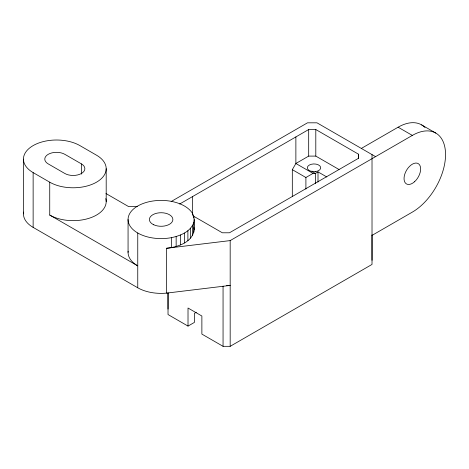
<?xml version="1.0" encoding="UTF-8"?>
<svg xmlns="http://www.w3.org/2000/svg" width="469" height="469" viewBox="0 0 469 469"><rect width="100%" height="100%" fill="white"/><g stroke="black" fill="none" stroke-linecap="round" stroke-linejoin="round"><path stroke-width="0.7" d="M226.615 285.422L230.173 285.422L166.313 293.143A33.07 19.094 0 0 1 137.757 287.784L137.757 265.876L49.737 215.06L49.737 182.189L33.135 172.604A33.07 19.094 0 0 1 33.135 145.601A33.07 19.094 0 0 1 79.906 145.601L96.508 155.192A33.07 19.094 0 0 1 96.508 182.189A33.07 19.094 0 0 1 49.737 182.189M106.193 201.559L106.193 168.688M128.066 252.375L128.066 219.504A33.07 19.094 0 0 1 171.355 201.348C178.425 202.778 185.583 205.457 190.602 210.839C195.467 215.828 194.102 223.18 194.207 229.458C192.8 242.432 177.534 247.116 166.46 248.294L166.46 293.119M137.757 233.005L137.757 265.876A33.07 19.094 0 0 1 128.131 251.173M168.025 309.071L168.025 293.119M196.318 312.26L194.424 313.356L194.424 322.396L188.016 326.09L188.016 308.016L201.875 316.018L201.875 334.092L223.056 346.321L230.173 346.321L372.017 264.428L372.017 154.594M223.056 346.321L223.056 286.149M292.316 196.499L292.316 169.661L295.875 163.493L308.684 156.101L308.684 129.532L315.801 129.532L358.498 154.184L358.498 158.293L229.458 232.788L222.341 232.788L192.835 215.752M318.005 182.066L318.005 171.889L326.823 176.983M358.498 158.493L358.498 154.184M193.803 232.448L193.803 222.494L194.207 219.504M128.066 219.504A33.07 19.094 0 0 0 171.355 237.666C180.243 235.831 190.59 231.809 193.803 222.494M171.15 201.541L307.5 122.819L316.985 122.819L375.575 156.646M179.645 204.033L308.684 129.532M292.316 169.661L305.905 177.505L313.022 173.395L315.397 173.395L318.005 171.889M361.341 148.433L398.111 127.205A46.964 27.114 -60 0 1 424.978 127.498M166.46 248.294L230.173 240.597L412.339 135.418A46.964 27.114 -60 0 1 445.55 154.594A46.964 27.114 -60 0 1 412.339 212.111L372.017 235.391M308.684 156.101L315.801 156.101L339.034 169.514M137.323 206.577L128.582 206.577L105.941 193.504M311.885 171.455L315.397 173.395L315.397 183.619M421.59 124.877L435.824 133.096M398.111 127.205L412.339 135.418M313.022 173.395L295.875 163.493L295.875 136.925M81.424 163.898L64.822 154.313A11.743 6.777 0 0 0 48.219 154.313A11.743 6.777 0 0 0 48.219 163.898L64.822 173.483A11.743 6.777 0 0 0 81.424 173.483A11.743 6.777 0 0 0 81.424 163.898L81.424 174.122M23.597 212.088A33.07 19.094 0 0 0 33.135 227.383L137.757 287.784M188.016 326.09L168.025 314.547L168.025 292.797M193.967 227.664L194.207 229.458M372.017 234.916L372.017 260.318M315.801 129.532L315.801 156.101M305.905 177.505L305.905 189.107M230.173 240.597L230.173 346.321M193.803 216.52L193.803 217.938M192.589 213.606L192.589 215.025M192.589 225.407L192.589 235.362M192.454 196.634L192.454 213.87M190.602 228.174L190.602 238.129M187.893 230.73L187.893 240.679M184.522 233.005L184.522 242.96M180.577 234.951L180.577 244.906M176.151 236.517L176.151 246.471M171.355 237.666L171.355 247.62M33.135 172.604L33.135 227.383M23.45 159.102L23.45 213.882M105.789 198.569A33.07 19.094 0 0 1 88.137 218.572A33.07 19.094 0 0 1 49.737 215.06M315.76 171.548L310.666 171.162A6.707 3.875 0 0 1 309.276 165.07A6.707 3.875 0 0 1 319.835 165.874A6.707 3.875 0 0 1 315.76 171.548M153.75 224.774A11.743 6.777 0 0 0 172.733 220.565A11.743 6.777 0 0 0 156.933 213.178A11.743 6.777 0 0 0 153.75 224.774M414.49 181.784A11.743 6.777 -60 0 0 418.213 163.599A11.743 6.777 -60 0 0 404.325 175.916A11.743 6.777 -60 0 0 414.49 181.784"/></g></svg>
